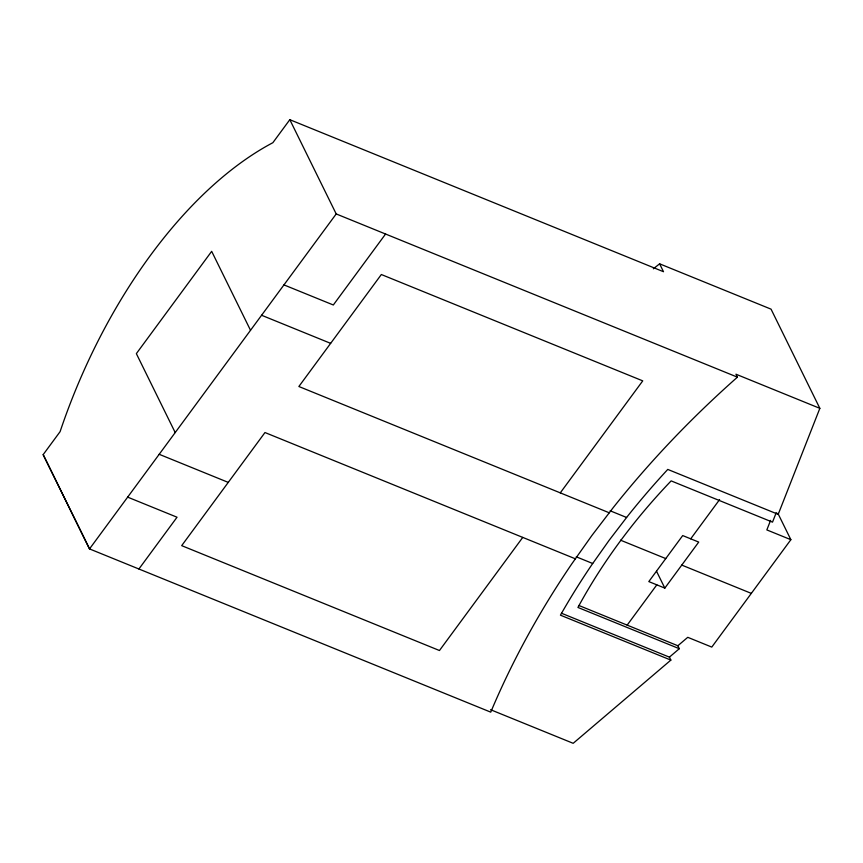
<?xml version="1.0" encoding="UTF-8"?>
<svg xmlns="http://www.w3.org/2000/svg" width="863" height="863" viewBox="0 0 863 863"><rect width="100%" height="100%" fill="white"/><g stroke="black" fill="none" stroke-linecap="round" stroke-linejoin="round"><path stroke-width="1.29" d="M770.594 520.367L766.84 529.914L790.864 539.688L711.781 647.088L687.757 637.315L677.854 645.751L578.944 605.502M776.269 512.579L772.514 522.137L671.134 480.885A559.85 427.617 -26.2 0 0 577.93 607.455L679.31 648.706L669.408 657.142L561.468 613.226M653.323 268.803L659.612 263.819L771.047 309.148L819.85 408.339L778.199 514.348L667.768 469.418A747.487 570.928 -26.2 0 0 627.628 516.15L609.149 540.281L591.759 564.855A747.487 570.928 -26.2 0 0 560.443 615.179L670.864 660.098L573.183 743.313L490.529 709.688M659.612 263.819L663.496 271.716L289.817 119.687L272.87 142.697A362.406 193.474 -67.9 0 0 60.097 431.651L43.15 454.661L89.525 548.911L490.745 712.148A890.325 680.033 -26.2 0 1 571.662 564.057L591.813 535.599L613.205 507.638A890.325 680.033 -26.2 0 1 737.423 377.163L735.966 374.208L819.85 408.339M289.817 119.687L336.203 213.938L89.525 548.911L43.182 454.618M138.911 568.997L177.034 517.217L127.659 497.131M385.578 234.024L333.323 304.984L283.949 284.898M522.751 537.412L439.461 650.519L181.683 545.643L264.973 432.536L575.373 558.814M560.281 492.859L642.741 380.863L381.338 274.52L298.868 386.505L609.267 512.795M627.164 625.125L656.819 584.844M690.713 538.825L719.591 499.612M664.823 588.102L698.717 542.083L682.709 535.567L648.814 581.586L664.823 588.102L656.527 571.241M336.203 213.938L737.423 377.163M261.586 315.265L330.648 343.355M610.163 510.788L626.592 517.476M620.519 540.173L665.761 558.577M681.77 565.092L751.317 593.388M576.268 556.808L592.698 563.496M159.202 454.305L228.264 482.395M777.865 513.269L790.864 539.688M677.854 645.751L679.31 648.706M669.408 657.142L670.864 660.098M250.518 330.281L211.672 251.338L136.354 353.625L175.2 432.568"/></g></svg>
